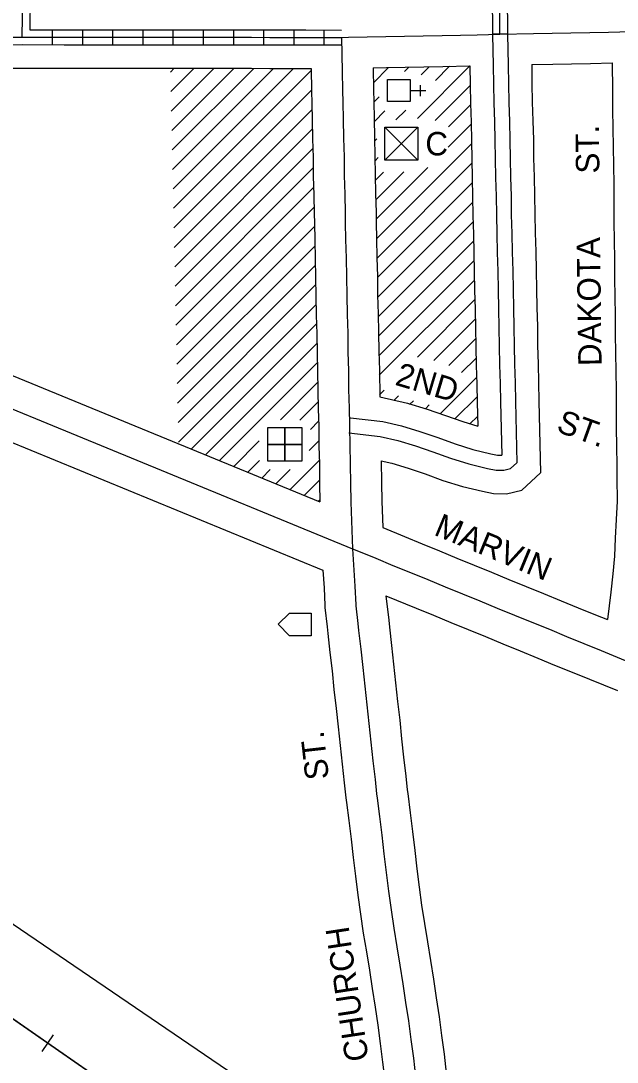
# Model space of a CAD drawing. Extents: x 2173876 to 2182644, y 16447323 to 16453614.
# Drawn here: x 2177243 to 2177879, y 16449314 to 16450424 of the extents above; entities that cross this region are included whole.
import ezdxf

# ---------------------------------------------------------------- set-up
doc = ezdxf.new("R2010")
doc.units = 0
for name, color, linetype in [('L10', 7, 'Continuous'), ('L11', 7, 'Continuous'), ('L14', 7, 'Continuous'), ('L17', 7, 'Continuous'), ('L18', 7, 'Continuous'), ('L3', 7, 'Continuous'), ('L5', 7, 'Continuous'), ('L9', 7, 'Continuous')]:
    doc.layers.add(name, color=color, linetype=linetype)

msp = doc.modelspace()

# ---------------------------------------------------------------- linework, layer by layer
at = {"layer": 'L11'}
msp.add_line((2177010.3, 16449613), (2177646.5, 16449180.6), dxfattribs=at)
at = {"layer": 'L14'}
for p, q in [((2177402.5, 16450369), (2177406.6, 16450373.1)), ((2177402.9, 16450348.2), (2177427.8, 16450373.1)), ((2177403.4, 16450327.5), (2177449, 16450373.1)), ((2177403.9, 16450306.8), (2177470.2, 16450373)), ((2177404.3, 16450286), (2177491.4, 16450373)), ((2177404.8, 16450265.3), (2177512.5, 16450373)), ((2177405.3, 16450244.5), (2177533.7, 16450373)), ((2177619.1, 16450357.7), (2177635.3, 16450373.9)), ((2177652.3, 16450369.7), (2177657, 16450374.4)), ((2177666, 16450319.7), (2177721.9, 16450375.7)), ((2177670, 16450366.2), (2177678.7, 16450374.8)), ((2177685.2, 16450360.2), (2177700.3, 16450375.3)), ((2177405.7, 16450223.8), (2177552.8, 16450370.8)), ((2177406.2, 16450203), (2177553.2, 16450350)), ((2177685.1, 16450317.6), (2177722.3, 16450354.9)), ((2177619.5, 16450336.9), (2177625.3, 16450342.7)), ((2177406.6, 16450182.2), (2177553.6, 16450329.2)), ((2177619.9, 16450316.1), (2177631.4, 16450327.6)), ((2177643.1, 16450318.1), (2177653.5, 16450328.5)), ((2177699.2, 16450310.6), (2177722.8, 16450334.1)), ((2177407.1, 16450161.5), (2177554, 16450308.4)), ((2177698.9, 16450289.1), (2177723.2, 16450313.4)), ((2177620.3, 16450295.3), (2177622.8, 16450297.8)), ((2177407.5, 16450140.7), (2177554.4, 16450287.6)), ((2177622.5, 16450191.4), (2177723.7, 16450292.6)), ((2177620.8, 16450274.5), (2177624.2, 16450278)), ((2177623, 16450170.7), (2177724.1, 16450271.8)), ((2177408, 16450120), (2177554.8, 16450266.8)), ((2177621.2, 16450253.8), (2177630, 16450262.5)), ((2177621.6, 16450233), (2177651.4, 16450262.7)), ((2177622.1, 16450212.2), (2177677.1, 16450267.2)), ((2177623.4, 16450149.9), (2177724.5, 16450251)), ((2177408.4, 16450099.2), (2177555.3, 16450246)), ((2177623.8, 16450129.1), (2177725, 16450230.3)), ((2177408.9, 16450078.4), (2177555.7, 16450225.2)), ((2177624.2, 16450108.2), (2177725.4, 16450209.5)), ((2177409.3, 16450057.7), (2177556.1, 16450204.4)), ((2177409.8, 16450036.9), (2177556.5, 16450183.6)), ((2177624.6, 16450087.4), (2177725.9, 16450188.7)), ((2177410.2, 16450016.1), (2177557, 16450162.9)), ((2177624.9, 16450066.6), (2177726.3, 16450168)), ((2177410.7, 16449995.4), (2177557.4, 16450142.1)), ((2177625.3, 16450045.8), (2177726.8, 16450147.2)), ((2177411.1, 16449974.6), (2177557.9, 16450121.3)), ((2177666.1, 16450065.3), (2177727.2, 16450126.5)), ((2177683.5, 16450061.5), (2177727.7, 16450105.7)), ((2177424.8, 16449967.1), (2177558.3, 16450100.6)), ((2177699.6, 16450056.4), (2177728.2, 16450085)), ((2177439.9, 16449960.9), (2177558.8, 16450079.8)), ((2177713.1, 16450048.7), (2177728.7, 16450064.2)), ((2177454.9, 16449954.8), (2177559.2, 16450059.1)), ((2177690.4, 16450004.8), (2177729.1, 16450043.5)), ((2177519.8, 16449998.4), (2177559.7, 16450038.3)), ((2177625.7, 16450024.9), (2177630.7, 16450029.9)), ((2177540.7, 16449998.1), (2177560.1, 16450017.5)), ((2177640.9, 16450018.9), (2177645.9, 16450023.9)), ((2177657.7, 16450014.5), (2177661.9, 16450018.7)), ((2177706.1, 16449999.3), (2177729.6, 16450022.8)), ((2177674.6, 16450010.2), (2177678.7, 16450014.2)), ((2177551.8, 16449988), (2177560.6, 16449996.8)), ((2177722.1, 16449994), (2177730.1, 16450002)), ((2177470, 16449948.6), (2177497.1, 16449975.8)), ((2177550.7, 16449965.7), (2177560.9, 16449975.9)), ((2177485, 16449942.4), (2177497.6, 16449955)), ((2177530.1, 16449923.9), (2177561.3, 16449955)), ((2177500.1, 16449936.3), (2177509, 16449945.2)), ((2177515.1, 16449930.1), (2177530.2, 16449945.2)), ((2177545.2, 16449917.7), (2177561.6, 16449934.1)), ((2177560.2, 16449911.6), (2177561.9, 16449913.2))]:
    msp.add_line(p, q, dxfattribs=at)
at = {"layer": 'L17'}
for p, q in [((2177668.8, 16450355.2), (2177668.8, 16450343.3)), ((2177658.1, 16450349.4), (2177675, 16450349.4)), ((2177631.4, 16450310.4), (2177666.3, 16450275)), ((2177666.3, 16450310.4), (2177631.4, 16450275))]:
    msp.add_line(p, q, dxfattribs=at)
for points in [[(2177746.1, 16450409.2), (2177746.9, 16450376.1), (2177747.2, 16450356.1), (2177747.7, 16450336.1), (2177748.2, 16450316.1), (2177748.7, 16450296.3), (2177748.9, 16450276.6), (2177749.4, 16450256.5), (2177749.9, 16450236.6), (2177750.2, 16450216.7), (2177750.7, 16450196.7), (2177751.2, 16450176.7), (2177751.7, 16450156.8), (2177752, 16450136.8), (2177752.5, 16450116.8), (2177753, 16450096.9), (2177753.2, 16450076.9), (2177753.7, 16450057.1), (2177754.2, 16450037.2), (2177754.8, 16450017.3), (2177755.9, 16449960.6)], [(2177762, 16450409.6), (2177762.9, 16450376.4), (2177763.1, 16450356.4), (2177763.6, 16450336.5), (2177764.2, 16450316.5), (2177764.7, 16450296.6), (2177764.9, 16450276.9), (2177765.4, 16450256.9), (2177765.9, 16450236.9), (2177766.2, 16450217), (2177766.7, 16450197.1), (2177767.2, 16450177.1), (2177767.7, 16450157.1), (2177768, 16450137.1), (2177768.5, 16450117.2), (2177769, 16450097.2), (2177769.2, 16450077.2), (2177769.7, 16450057.5), (2177770.2, 16450037.6), (2177770.7, 16450017.7), (2177772.1, 16449952.5)], [(2177594.6, 16450000.4), (2177629, 16449996.4), (2177649.1, 16449991.8), (2177668.7, 16449985.9), (2177687.8, 16449979.4), (2177706.4, 16449972.7), (2177725.2, 16449966.8), (2177744.2, 16449962.1), (2177751.5, 16449960.7), (2177755.9, 16449960.6)], [(2177592.7, 16449984.5), (2177626.3, 16449980.6), (2177645, 16449976.3), (2177663.8, 16449970.7), (2177682.5, 16449964.3), (2177701.3, 16449957.5), (2177720.9, 16449951.4), (2177740.7, 16449946.5), (2177749.9, 16449944.7), (2177758.3, 16449944.6), (2177765.3, 16449946.3), (2177772.1, 16449952.5)]]:
    msp.add_lwpolyline(points, dxfattribs=at)
for points in [[(2177634.2, 16450361.1), (2177658.1, 16450361.1), (2177658.1, 16450337.7), (2177634.2, 16450337.7)], [(2177631.4, 16450310.4), (2177666.3, 16450310.4), (2177666.3, 16450275), (2177631.4, 16450275)], [(2177506.5, 16449972), (2177506.5, 16449990), (2177524.4, 16449990), (2177524.4, 16449972)], [(2177524.4, 16449972), (2177524.4, 16449990), (2177542.8, 16449990), (2177542.8, 16449972)], [(2177506.5, 16449954.1), (2177506.5, 16449972), (2177524.4, 16449972), (2177524.4, 16449954.1)], [(2177524.4, 16449954.1), (2177524.4, 16449972), (2177542.8, 16449972), (2177542.8, 16449954.1)], [(2177552.8, 16449768.2), (2177529.4, 16449768.2), (2177517.4, 16449780.6), (2177529.4, 16449792.1), (2177552.8, 16449792.1)]]:
    msp.add_lwpolyline(points, close=True, dxfattribs=at)
at = {"layer": 'L18'}
for p, q in [((2174876.8, 16450997.5), (2179609.4, 16447710)), ((2177265.6, 16449325), (2177277.9, 16449342.7))]:
    msp.add_line(p, q, dxfattribs=at)
for points in [[(2174696.8, 16451122.5), (2177685.2, 16449046.6)], [(2177219.5, 16450373.1), (2177244.7, 16450373.3)], [(2177244.4, 16450373.3), (2177289, 16450373.2), (2177308.9, 16450373.2), (2177328.9, 16450373.1), (2177349, 16450373.2), (2177368.9, 16450373.2), (2177388.9, 16450373.1), (2177409, 16450373.1), (2177428.9, 16450373.1), (2177448.9, 16450373.1), (2177469, 16450373.1), (2177488.9, 16450373.1), (2177508.7, 16450373), (2177528.7, 16450373), (2177552.8, 16450373)], [(2177552.8, 16450373), (2177553.1, 16450348.9), (2177553.4, 16450335.7), (2177553.9, 16450318), (2177554.2, 16450298), (2177554.7, 16450278), (2177554.9, 16450258.1), (2177555.5, 16450237.9), (2177556, 16450218.2), (2177556.1, 16450207.9), (2177556.4, 16450189.9), (2177556.9, 16450169.8), (2177557.4, 16450150), (2177557.6, 16450130.1), (2177558.1, 16450109.8), (2177558.6, 16450090), (2177558.9, 16450070), (2177559.4, 16450050.1), (2177559.7, 16450030.1), (2177560.2, 16450009.8), (2177560.7, 16449991.5)], [(2177618.8, 16450373.6), (2177632.9, 16450373.9), (2177652.9, 16450374.3), (2177672.9, 16450374.7), (2177693, 16450375.1), (2177721.9, 16450375.7)], [(2177618.8, 16450373.6), (2177619, 16450350.2), (2177619.4, 16450337.5), (2177619.9, 16450319.4), (2177620.2, 16450299.3), (2177620.7, 16450279.3), (2177620.9, 16450259.4), (2177621.4, 16450239.6), (2177621.9, 16450219.4), (2177622.1, 16450208.8), (2177622.4, 16450191.3), (2177622.8, 16450171.5), (2177623.4, 16450151.2), (2177623.6, 16450131.3), (2177624.1, 16450111.5), (2177624.6, 16450091.3), (2177624.9, 16450071.3), (2177625.4, 16450051.3), (2177625.8, 16450022.7)], [(2177721.9, 16450375.7), (2177722.2, 16450355.6), (2177722.7, 16450335.5), (2177723.2, 16450315.5), (2177723.7, 16450295.8), (2177723.9, 16450276.1), (2177724.4, 16450255.9), (2177724.9, 16450236.1), (2177725.2, 16450216.3), (2177725.7, 16450196.1), (2177726.2, 16450176.1), (2177726.7, 16450156.3), (2177727, 16450136.4), (2177727.5, 16450116.2), (2177728, 16450096.4), (2177728.2, 16450076.5), (2177728.7, 16450056.4), (2177729.3, 16450036.5), (2177729.8, 16450016.7), (2177730.3, 16449991.4)], [(2177787.9, 16450377), (2177810.5, 16450377.5), (2177830.5, 16450377.9), (2177850.5, 16450378.3), (2177873.7, 16450378.8)], [(2177787.9, 16450377), (2177788.1, 16450356.9), (2177788.6, 16450337.1), (2177789.1, 16450317.1), (2177789.7, 16450297), (2177789.9, 16450277.3), (2177790.4, 16450257.5), (2177790.9, 16450237.4), (2177791.2, 16450217.5), (2177791.7, 16450197.8), (2177792.2, 16450177.8), (2177792.7, 16450157.5), (2177793, 16450137.6), (2177793.4, 16450117.9), (2177794, 16450097.7), (2177794.2, 16450077.7), (2177794.7, 16450058.1), (2177795.2, 16450038.2), (2177795.7, 16450018.3), (2177797.3, 16449941.8)], [(2177873.7, 16450378.8), (2177874.1, 16450349.3), (2177874.3, 16450329.3), (2177874.6, 16450309.4), (2177874.8, 16450289.4), (2177875.1, 16450269.4), (2177875.4, 16450249.7), (2177875.4, 16450229.7), (2177875.6, 16450209.5), (2177875.9, 16450189.5), (2177876.1, 16450169.5), (2177876.4, 16450149.5), (2177876.6, 16450129.5), (2177876.9, 16450109.6), (2177877.1, 16450089.7), (2177877.4, 16450069.8), (2177877.7, 16450049.8), (2177877.9, 16450029.8), (2177878.2, 16450010), (2177878.2, 16449990), (2177878.4, 16449969.8), (2177878.7, 16449950), (2177878.9, 16449930.1), (2177879, 16449917.9), (2177879, 16449911.6), (2177878, 16449892.2), (2177877, 16449872), (2177876.3, 16449852.8), (2177874.4, 16449834), (2177872.4, 16449814.5), (2177868.8, 16449785.3)], [(2177148.6, 16450080.4), (2177561.9, 16449910.9)], [(2177123.6, 16450019.3), (2177565.2, 16449838.2)], [(2177625.8, 16450022.7), (2177655.5, 16450016), (2177676.3, 16450009.7), (2177696.1, 16450003), (2177714.4, 16449996.4), (2177730.3, 16449991.4)], [(2177560.7, 16449992.8), (2177560.7, 16449990.7), (2177560.9, 16449970.1), (2177561.4, 16449951.4), (2177561.4, 16449950.7), (2177561.7, 16449930.3), (2177561.9, 16449910.9)], [(2177627.4, 16449954.7), (2177638.7, 16449952.1), (2177656.2, 16449946.9), (2177674.2, 16449940.7), (2177693.3, 16449933.8), (2177714.1, 16449927.3), (2177735.4, 16449922.1), (2177747.3, 16449919.7), (2177761.1, 16449919.6), (2177777.5, 16449923.5), (2177797.3, 16449941.8)], [(2177627.4, 16449954.7), (2177627.7, 16449931.2), (2177627.9, 16449911.6), (2177629, 16449883.5)], [(2177629, 16449883.5), (2177652.4, 16449873.8), (2177671.2, 16449866.1), (2177689.7, 16449858.6), (2177708.1, 16449851), (2177726.7, 16449843.4), (2177745.2, 16449835.8), (2177763.6, 16449828.2), (2177781.9, 16449820.7), (2177800.6, 16449813.1), (2177819.3, 16449805.5), (2177837.5, 16449798), (2177856, 16449790.4), (2177868.8, 16449785.3)], [(2177565.2, 16449838.2), (2177566.4, 16449819.3), (2177567.3, 16449800.5), (2177567.3, 16449798.4), (2177569.8, 16449777.8), (2177570.4, 16449770.6), (2177572.7, 16449750.3), (2177574.9, 16449730.7), (2177577, 16449710.8), (2177579.2, 16449690.7), (2177581.5, 16449671), (2177583.5, 16449651.2), (2177585.8, 16449631.1), (2177588, 16449611.4), (2177589.6, 16449595.3), (2177590.4, 16449590.5), (2177592.8, 16449571.2), (2177595.3, 16449551.4), (2177597.5, 16449531.8), (2177599.8, 16449511.8), (2177602.4, 16449491.5), (2177605.2, 16449471.2), (2177608.3, 16449451.1), (2177611.6, 16449431.1), (2177614.8, 16449411.6), (2177617.8, 16449392.1), (2177620.8, 16449372.3), (2177623.7, 16449352.9), (2177626.2, 16449333.3), (2177628.9, 16449313.7), (2177631.2, 16449294)], [(2177632.3, 16449810.8), (2177664.6, 16449797.5), (2177683.1, 16449789.9), (2177701.7, 16449782.3), (2177720.1, 16449774.8), (2177738.5, 16449767.2), (2177757, 16449759.6), (2177775.7, 16449752), (2177794.3, 16449744.4), (2177812.4, 16449736.9), (2177831.1, 16449729.3), (2177849.7, 16449721.7), (2177879.3, 16449709.6)], [(2177632.3, 16449810.8), (2177635.4, 16449784.7), (2177636.1, 16449777.3), (2177638.3, 16449757.8), (2177640.6, 16449737.7), (2177642.6, 16449717.8), (2177644.8, 16449698.1), (2177647.1, 16449678.1), (2177649.1, 16449658.2), (2177651.3, 16449638.6), (2177653.6, 16449618.5), (2177655.1, 16449603.7), (2177655.7, 16449599.8), (2177658.3, 16449579.4), (2177660.8, 16449559.3), (2177663.1, 16449539.3), (2177665.4, 16449519.6), (2177667.8, 16449500.2), (2177670.5, 16449480.8), (2177673.5, 16449461.4), (2177676.7, 16449441.9), (2177680, 16449421.9), (2177683, 16449402), (2177686, 16449382.2), (2177689.1, 16449362), (2177691.6, 16449342), (2177694.4, 16449322), (2177696.7, 16449301.9)]]:
    msp.add_lwpolyline(points, dxfattribs=at)
at = {"layer": 'L3'}
for points in [[(2177585, 16450406), (2177592.5, 16450406.1), (2177612.5, 16450406.5), (2177632.3, 16450406.9), (2177652.3, 16450407.3), (2177672.3, 16450407.7), (2177692.3, 16450408.1), (2177711.8, 16450408.5), (2177729.8, 16450408.9), (2177754, 16450409.4)], [(2177585, 16450406), (2177585, 16450406), (2177585.8, 16450369.6), (2177586, 16450349.6), (2177586.4, 16450336.6), (2177586.9, 16450318.7), (2177587.2, 16450298.7), (2177587.7, 16450278.7), (2177587.9, 16450258.7), (2177588.5, 16450238.8), (2177589, 16450218.8), (2177589.1, 16450208.4), (2177589.4, 16450190.6), (2177589.9, 16450170.6), (2177590.4, 16450150.6), (2177590.6, 16450130.7), (2177591.1, 16450110.7), (2177591.6, 16450090.7), (2177591.9, 16450070.7), (2177592.4, 16450050.7), (2177592.6, 16450030.7), (2177593.1, 16450010.7), (2177593.7, 16449992.5)], [(2177754, 16450409.4), (2177789.8, 16450410.1), (2177809.8, 16450410.5), (2177829.8, 16450410.9), (2177849.8, 16450411.3), (2177869.8, 16450411.7), (2177906.3, 16450412.5)], [(2177136.1, 16450049.9), (2177596.8, 16449860.9)], [(2177593.7, 16449992.5), (2177593.7, 16449990.8), (2177593.9, 16449970.8), (2177594.4, 16449951.6), (2177594.4, 16449950.8), (2177594.7, 16449930.7), (2177594.9, 16449910.7), (2177596.8, 16449860.9)], [(2177596.8, 16449860.9), (2177603, 16449858.4), (2177621.7, 16449850.8), (2177639.9, 16449843.2), (2177658.8, 16449835.6), (2177677.2, 16449828), (2177695.6, 16449820.4), (2177714.2, 16449812.8), (2177732.6, 16449805.3), (2177751, 16449797.7), (2177769.5, 16449790.2), (2177788.1, 16449782.6), (2177806.8, 16449775), (2177824.9, 16449767.5), (2177843.6, 16449759.9), (2177862.2, 16449752.3), (2177891.9, 16449740.1)], [(2177596.8, 16449860.9), (2177599.3, 16449821.1), (2177600.3, 16449801.2), (2177600.3, 16449800.2), (2177602.6, 16449781.3), (2177603.2, 16449773.9), (2177605.5, 16449754), (2177607.8, 16449734.2), (2177609.8, 16449714.3), (2177612, 16449694.4), (2177614.3, 16449674.6), (2177616.3, 16449654.7), (2177618.5, 16449634.9), (2177620.8, 16449615), (2177622.4, 16449599.5), (2177623.1, 16449595.1), (2177625.6, 16449575.3), (2177628.1, 16449555.4), (2177630.3, 16449535.5), (2177632.6, 16449515.7), (2177635.1, 16449495.8), (2177637.9, 16449476), (2177640.9, 16449456.3), (2177644.1, 16449436.5), (2177647.4, 16449416.8), (2177650.4, 16449397), (2177653.4, 16449377.2), (2177656.4, 16449357.5), (2177658.9, 16449337.6), (2177661.7, 16449317.8), (2177663.9, 16449297.9)]]:
    msp.add_lwpolyline(points, dxfattribs=at)
at = {"layer": 'L5'}
for p, q in [((2177276.7, 16450398.2), (2177276.7, 16450414.3)), ((2177308.9, 16450398.2), (2177308.9, 16450414.3)), ((2177341.1, 16450398.1), (2177341.1, 16450414.2)), ((2177373.3, 16450398.1), (2177373.4, 16450414.2)), ((2177405.6, 16450398.1), (2177405.6, 16450414.2)), ((2177437.8, 16450398), (2177437.8, 16450414.1)), ((2177470, 16450398), (2177470, 16450414.1)), ((2177502.2, 16450398), (2177502.2, 16450414.1)), ((2177534.4, 16450398), (2177534.4, 16450414.1)), ((2177566.6, 16450397.9), (2177566.7, 16450414)), ((2177762.1, 16450409.4), (2177746, 16450409.3))]:
    msp.add_line(p, q, dxfattribs=at)
for points in [[(2177244.5, 16450406.2), (2177245, 16450450), (2177245.5, 16450470), (2177245.8, 16450489.9), (2177246, 16450509.9), (2177246.2, 16450529.9), (2177246.5, 16450549.9), (2177246.7, 16450569.8), (2177247.2, 16450589.7), (2177247.5, 16450609.7), (2177247.7, 16450629.7), (2177248, 16450649.7), (2177248.2, 16450669.7), (2177248.7, 16450689.7), (2177249, 16450709.7), (2177249.2, 16450729.7), (2177249.4, 16450743.8)], [(2177257.4, 16450743.7), (2177257.2, 16450729.6), (2177256.9, 16450709.6), (2177256.7, 16450689.5), (2177256.2, 16450669.5), (2177256, 16450649.6), (2177255.7, 16450629.6), (2177255.5, 16450609.6), (2177255.2, 16450589.6), (2177254.7, 16450569.6), (2177254.5, 16450549.8), (2177254.2, 16450529.8), (2177254, 16450509.8), (2177253.7, 16450489.8), (2177253.5, 16450469.8), (2177253, 16450449.9), (2177252.6, 16450414.2)], [(2177745.8, 16450452), (2177746.1, 16450409.3)], [(2177754, 16450409.4), (2177753.8, 16450452.1)], [(2177761.8, 16450452.1), (2177762, 16450409.4)], [(2177219.2, 16450406.1), (2177244.5, 16450406.2)], [(2177244.5, 16450406.2), (2177289, 16450406.2), (2177309, 16450406.2), (2177329, 16450406.2), (2177349, 16450406.2), (2177369, 16450406.2), (2177389, 16450406.1), (2177409, 16450406.1), (2177429, 16450406.1), (2177449, 16450406.1), (2177469, 16450406.1), (2177489, 16450406.1), (2177508.7, 16450406), (2177528.7, 16450406), (2177547, 16450406), (2177585, 16450406)], [(2177252.6, 16450414.2), (2177289, 16450414.2), (2177309, 16450414.2), (2177329, 16450414.2), (2177349, 16450414.2), (2177369, 16450414.2), (2177389, 16450414.1), (2177409, 16450414.1), (2177429, 16450414.1), (2177449, 16450414.1), (2177469, 16450414.1), (2177489, 16450414.1), (2177508.8, 16450414), (2177528.7, 16450414), (2177547, 16450414), (2177585, 16450413.9)], [(2177219.3, 16450398.1), (2177244.5, 16450398.3)], [(2177244.5, 16450398.3), (2177289, 16450398.2), (2177309, 16450398.2), (2177329, 16450398.1), (2177349, 16450398.2), (2177369, 16450398.2), (2177389, 16450398.1), (2177409, 16450398.1), (2177429, 16450398.1), (2177449, 16450398.1), (2177469, 16450398.1), (2177489, 16450398.1), (2177508.7, 16450398), (2177528.7, 16450398), (2177547, 16450398), (2177585, 16450398)]]:
    msp.add_lwpolyline(points, dxfattribs=at)

# ---------------------------------------------------------------- texts
at = {"layer": 'L10'}
msp.add_text('C', height=25, dxfattribs=at).set_placement((2177674.5, 16450280.2))
at = {"layer": 'L9'}
for s, rotation, p in [('ST.', 90.747, (2177860.2, 16450261)), ('DAKOTA', 90.747, (2177862.6, 16450055.8)), ('2ND', 343.3666, (2177641.1, 16450035.9)), ('ST.', 340.2044, (2177813.1, 16449986.2)), ('MARVIN', 337.5682, (2177682.5, 16449876)), ('ST.', 96.4986, (2177571.7, 16449616)), ('CHURCH', 98.6199, (2177614.2, 16449316.3))]:
    msp.add_text(s, height=25, rotation=rotation, dxfattribs=at).set_placement(p)

doc.saveas('drawing.dxf')
